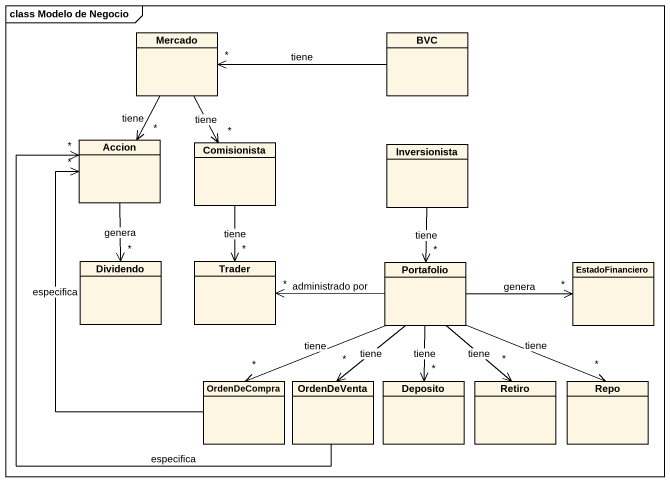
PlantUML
@startuml
mainframe class Modelo de Negocio
hide circle
hide empty members
class Mercado
class BVC
class Accion
class Comisionista
class Inversionista
class Dividendo
class Trader
class Portafolio
class EstadoFinanciero
class OrdenDeCompra
class OrdenDeVenta
class Deposito
class Retiro
class Repo
Mercado --> "*" Accion : tiene
Mercado --> "*" Comisionista : tiene
BVC -left-> "*" Mercado : tiene
Accion --> "*" Dividendo : genera
Accion "*" <-- OrdenDeCompra : especifica
Comisionista --> "*" Trader : tiene
Inversionista --> "*" Portafolio : tiene
Portafolio -left-> "*" Trader : administrado por
Portafolio -right-> "*" EstadoFinanciero : genera
Portafolio --> "*" OrdenDeCompra : tiene
Portafolio --> "*" OrdenDeVenta : tiene
Portafolio --> "*" Deposito : tiene
Portafolio --> "*" Retiro : tiene
Portafolio --> "*" Repo : tiene
OrdenDeVenta -up-> "*" Accion : especifica
@enduml
